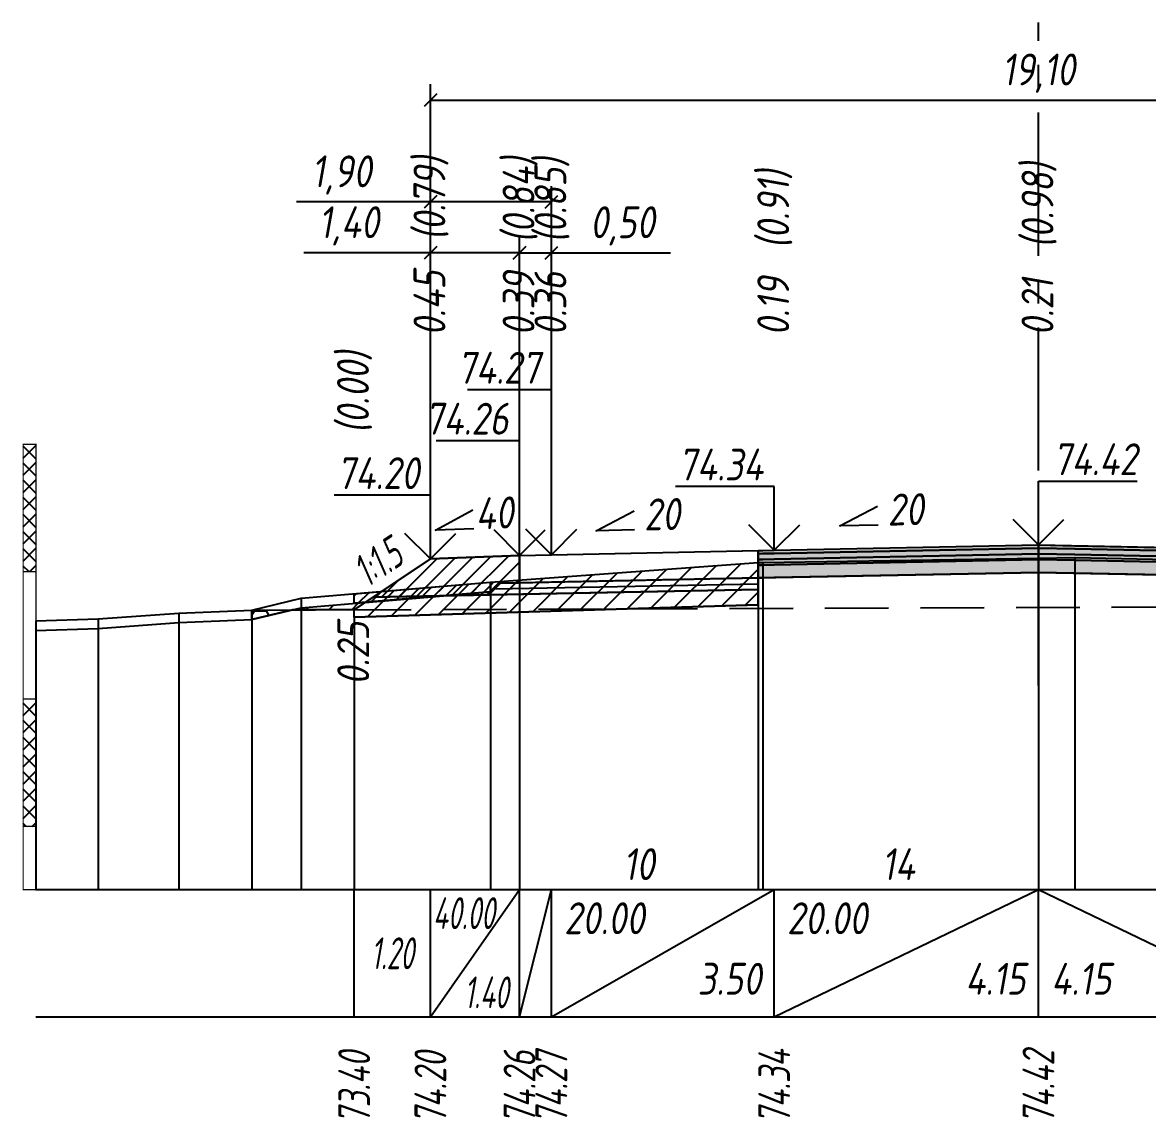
# Model space of a CAD drawing. Extents: x -717 to 1451, y -133302 to 233.
# Drawn here: x 78.9 to 167.3, y -12564.9 to -12478.9 of the extents above; entities that cross this region are included whole.
import ezdxf
from ezdxf.enums import TextEntityAlignment as Align

# ---------------------------------------------------------------- set-up
doc = ezdxf.new("R2010")
doc.units = 0
doc.linetypes.add('осевая2', pattern=[1.125, 0.75, -0.125, 0.125, -0.125])
doc.linetypes.add('штриховая', pattern=[0.75, 0.5, -0.25])
for name, color, linetype in [('Интерполированный поперечник', 2, 'Continuous'), ('Код_514', 1, 'Continuous'), ('Контур_0', 7, 'Continuous'), ('Контур_2521', 7, 'Continuous'), ('Контур_2564', 7, 'Continuous'), ('Контур_2660', 7, 'Continuous'), ('Контур_2665', 7, 'Continuous'), ('Контур_400', 7, 'Continuous'), ('Контур_508', 7, 'Continuous'), ('Контур_512', 7, 'Continuous'), ('Контур_513', 7, 'Continuous'), ('Контур_818', 7, 'Continuous'), ('Красный поперечник', 1, 'Continuous'), ('Линейка абсолютных высот', 7, 'Continuous'), ('Объём_2501', 7, 'Continuous'), ('Объём_2564', 7, 'Continuous'), ('Объём_2650', 7, 'Continuous'), ('Объём_2660', 7, 'Continuous'), ('Объём_2661', 7, 'Continuous'), ('Объём_2665', 7, 'Continuous'), ('Объём_2666', 7, 'Continuous'), ('Объём_2667', 7, 'Continuous'), ('Объём_2668', 7, 'Continuous'), ('Объём_2669', 7, 'Continuous'), ('Объём_2675', 7, 'Continuous'), ('Объём_2753', 7, 'Continuous'), ('Ось', 1, 'осевая2'), ('Откосы', 7, 'Continuous'), ('Отметки покрытия', 7, 'Continuous'), ('Рабочие отметки', 7, 'Continuous'), ('Рабочие отметки доп.', 7, 'Continuous'), ('Слои выравнивания', 7, 'Continuous'), ('Таблица', 7, 'Continuous'), ('Уклоны проезжей части', 7, 'Continuous'), ('Черный поперечник', 3, 'Continuous')]:
    doc.layers.add(name, color=color, linetype=linetype)
for name, color, linetype, true_color in [('Контур_2540', 2, 'Continuous', 0xffff00), ('Контур_2560', 2, 'Continuous', 0xffff00), ('Контур_2561', 7, 'Continuous', 0xff8040), ('Контур_2562', 3, 'Continuous', 0x00ff00), ('Контур_2563', 7, 'Continuous', 0xff8000), ('Контур_2570', 7, 'Continuous', 0x80ff00), ('Контур_2725', 7, 'Continuous', 0x323232), ('Контур_2736', 4, 'Continuous', 0x00ffff), ('Контур_2737', 4, 'Continuous', 0x00ffff), ('Контур_2738', 4, 'Continuous', 0x00ffff), ('Контур_2739', 4, 'Continuous', 0x00ffff), ('Контур_2741', 4, 'Continuous', 0x00ffff), ('Контур_2742', 4, 'Continuous', 0x00ffff), ('Контур_2743', 4, 'Continuous', 0x00ffff), ('Контур_2744', 7, 'Continuous', 0xa4ffff), ('Контур_2745', 7, 'Continuous', 0xa4ffff), ('Контур_2747', 4, 'Continuous', 0x00ffff), ('Контур_2748', 4, 'Continuous', 0x00ffff), ('Контур_2749', 4, 'Continuous', 0x00ffff), ('Контур_2750', 4, 'Continuous', 0x00ffff), ('Контур_2751', 4, 'Continuous', 0x00ffff), ('Контур_2752', 4, 'Continuous', 0x00ffff), ('Контур_2760', 7, 'Continuous', 0x323232), ('Контур_2761', 7, 'Continuous', 0x323232), ('Контур_2762', 7, 'Continuous', 0x323232), ('Контур_2763', 7, 'Continuous', 0x323232), ('Контур_402', 7, 'Continuous', 0xff6464), ('Контур_703', 4, 'Continuous', 0x00ffff), ('Контур_705', 4, 'Continuous', 0x00ffff), ('Контур_707', 4, 'Continuous', 0x00ffff), ('Контур_720', 131, 'Continuous', 0xaaffff), ('Объём_2500', 7, 'Continuous', 0xc0c0c0), ('Объём_2520', 7, 'Continuous', 0x80ffff), ('Объём_2540', 2, 'Continuous', 0xffff00), ('Объём_2560', 2, 'Continuous', 0xffff00), ('Объём_2561', 7, 'Continuous', 0xff8040), ('Объём_2562', 3, 'Continuous', 0x00ff00), ('Объём_2563', 7, 'Continuous', 0xff8000), ('Объём_2570', 7, 'Continuous', 0x80ff00), ('Объём_2600', 7, 'Continuous', 0x808000), ('Объём_2746', 2, 'Continuous', 0xffff00)]:
    doc.layers.add(name, color=color, linetype=linetype, true_color=true_color)
doc.styles.get("Standard").update_dxf_attribs({"font": 'txt', "height": 2.5})
doc.styles.add('М', font='romand.shx', dxfattribs={"width": 0.8, "oblique": 10, "height": 2.5})
doc.dimstyles.new('ISO-25', dxfattribs={"dimtxt": 2.5, "dimasz": 2.5, "dimexe": 1.25, "dimexo": 0.625, "dimtad": 1, "dimtxsty": 'Standard', "dimcen": 2.5, "dimadec": 0, "dimazin": 0, "dimtfac": 1, "dimtmove": 0, "dimatfit": 3, "dimfxl": 1, "dimarcsym": 0})

# ---------------------------------------------------------------- blocks, each defined once
blk = doc.blocks.new('_Oblique')
at = {"color": 0, "linetype": 'ByBlock', "lineweight": -2}
blk.add_line((-0.5, -0.5), (0.5, 0.5), dxfattribs=at)
blk = doc.blocks.new('*D290')
at = {"color": 0, "lineweight": -2, "transparency": 16777216}
for p, q in [((110.982, -12520.467), (110.982, -12495.747)), ((117.982, -12520.187), (117.982, -12495.747)), ((110.982, -12496.997), (101.038, -12496.997)), ((117.982, -12496.997), (110.982, -12496.997))]:
    blk.add_line(p, q, dxfattribs=at)
at = {"layer": 'Defpoints', "color": 0, "transparency": 16777216}
for p in [(117.982, -12496.997), (117.982, -12520.812), (110.982, -12521.092)]:
    blk.add_point(p, dxfattribs=at)
at = {"color": 0, "lineweight": -2, "transparency": 16777216, "rotation": 180}
blk.add_blockref('_Oblique', (110.982, -12496.997), dxfattribs=at)
at = {"color": 0, "lineweight": -2, "transparency": 16777216}
blk.add_blockref('_Oblique', (117.982, -12496.997), dxfattribs=at)
at = {"color": 0, "transparency": 16777216, "insert": (104.579, -12494.884), "char_height": 2.5, "width": 8.75, "attachment_point": 5, "style": 'М'}
blk.add_mtext('1,40', dxfattribs=at)
blk = doc.blocks.new('*D292')
at = {"color": 0, "lineweight": -2, "transparency": 16777216}
for p, q in [((117.982, -12520.187), (117.982, -12495.747)), ((120.482, -12520.137), (120.482, -12495.747)), ((117.982, -12496.997), (120.482, -12496.997)), ((120.482, -12496.997), (129.824, -12496.997))]:
    blk.add_line(p, q, dxfattribs=at)
at = {"layer": 'Defpoints', "color": 0, "transparency": 16777216}
for p in [(120.482, -12496.997), (117.982, -12520.812), (120.482, -12520.762)]:
    blk.add_point(p, dxfattribs=at)
at = {"color": 0, "lineweight": -2, "transparency": 16777216, "rotation": 180}
blk.add_blockref('_Oblique', (117.982, -12496.997), dxfattribs=at)
at = {"color": 0, "lineweight": -2, "transparency": 16777216}
blk.add_blockref('_Oblique', (120.482, -12496.997), dxfattribs=at)
at = {"color": 0, "transparency": 16777216, "insert": (126.063, -12494.884), "char_height": 2.5, "width": 9.16667, "attachment_point": 5, "style": 'М'}
blk.add_mtext('0,50', dxfattribs=at)
blk = doc.blocks.new('*D295')
at = {"color": 0, "lineweight": -2, "transparency": 16777216}
for p, q in [((110.982, -12520.467), (110.982, -12491.747)), ((120.482, -12520.137), (120.482, -12491.747)), ((110.982, -12492.997), (100.464, -12492.997)), ((120.482, -12492.997), (110.982, -12492.997))]:
    blk.add_line(p, q, dxfattribs=at)
at = {"layer": 'Defpoints', "color": 0, "transparency": 16777216}
for p in [(120.482, -12492.997), (120.482, -12520.762), (110.982, -12521.092)]:
    blk.add_point(p, dxfattribs=at)
at = {"color": 0, "lineweight": -2, "transparency": 16777216, "rotation": 180}
blk.add_blockref('_Oblique', (110.982, -12492.997), dxfattribs=at)
at = {"color": 0, "lineweight": -2, "transparency": 16777216}
blk.add_blockref('_Oblique', (120.482, -12492.997), dxfattribs=at)
at = {"color": 0, "transparency": 16777216, "insert": (104.005, -12490.884), "char_height": 2.5, "width": 8.75, "attachment_point": 5, "style": 'М'}
blk.add_mtext('1,90', dxfattribs=at)
blk = doc.blocks.new('*D296')
at = {"color": 0, "lineweight": -2, "transparency": 16777216}
for p, q in [((110.982, -12520.467), (110.982, -12483.747)), ((206.482, -12520.467), (206.482, -12483.747)), ((110.982, -12484.997), (206.482, -12484.997))]:
    blk.add_line(p, q, dxfattribs=at)
at = {"layer": 'Defpoints', "color": 0, "transparency": 16777216}
for p in [(206.482, -12484.997), (110.982, -12521.092), (206.482, -12521.092)]:
    blk.add_point(p, dxfattribs=at)
at = {"color": 0, "lineweight": -2, "transparency": 16777216, "rotation": 180}
blk.add_blockref('_Oblique', (110.982, -12484.997), dxfattribs=at)
at = {"color": 0, "lineweight": -2, "transparency": 16777216}
blk.add_blockref('_Oblique', (206.482, -12484.997), dxfattribs=at)
at = {"color": 0, "transparency": 16777216, "insert": (158.732, -12482.884), "char_height": 2.5, "width": 10.41667, "attachment_point": 5, "style": 'М'}
blk.add_mtext('19,10', dxfattribs=at)

msp = doc.modelspace()

# ---------------------------------------------------------------- hatches: boundary and pattern name
at = {"layer": 'Линейка абсолютных высот'}
h = msp.add_hatch(dxfattribs=at)
h.set_pattern_fill('ANSI37', scale=0.3, style=0)
h.paths.add_polyline_path([(80, -12522.031), (80, -12512.031), (79, -12512.031), (79, -12522.031)])
h = msp.add_hatch(dxfattribs=at)
h.set_pattern_fill('ANSI37', scale=0.3, style=0)
h.paths.add_polyline_path([(80, -12542.031), (80, -12532.031), (79, -12532.031), (79, -12542.031)])
at = {"layer": 'Объём_2563'}
h = msp.add_hatch(dxfattribs=at)
h.set_pattern_fill('ANSI31', color=256, scale=0.3)
h.paths.add_polyline_path([(110.982, -12521.029), (117.982, -12520.749), (117.982, -12522.899), (116.482, -12522.929), (115.564, -12523.848), (106.482, -12524.029)])
at = {"layer": 'Объём_2570'}
h = msp.add_hatch(dxfattribs=at)
h.set_pattern_fill('ANSI31', color=256, scale=0.2)
h.paths.add_polyline_path([(115.691, -12523.612), (105, -12524.517), (105, -12523.767), (115.691, -12522.862)])
at = {"layer": 'Объём_2600'}
h = msp.add_hatch(dxfattribs=at)
h.set_pattern_fill('ANSI31', color=6, scale=0.4)
h.paths.add_polyline_path([(136.73, -12524.644), (105, -12525.596), (105, -12525.017), (100.149, -12525.034), (100.833, -12524.87), (115.691, -12523.612), (115.691, -12522.862), (136.73, -12521.321)])
h = msp.add_hatch(dxfattribs=at)
h.set_pattern_fill('HONEY', color=5, scale=0.3)
h.paths.add_polyline_path([(96.968, -12525.794), (96.968, -12525.044), (100.149, -12525.034)])
at = {"layer": 'Слои выравнивания'}
for color, points in [(2, [(136.73, -12520.374), (137.084, -12520.367), (137.982, -12520.349), (158.732, -12519.934), (158.732, -12520.184), (137.982, -12520.599), (137.084, -12520.617), (136.73, -12520.624)]), (2, [(158.732, -12519.934), (161.586, -12519.991), (179.482, -12520.349), (185.981, -12520.479), (185.981, -12520.729), (179.482, -12520.599), (161.586, -12520.241), (158.732, -12520.184)]), (3, [(136.73, -12520.624), (137.084, -12520.617), (137.982, -12520.599), (158.732, -12520.184), (158.732, -12520.634), (137.982, -12521.049), (137.084, -12521.067), (136.73, -12521.074)]), (4, [(136.73, -12521.074), (137.084, -12521.067), (137.982, -12521.049), (158.732, -12520.634), (158.732, -12521.084), (137.982, -12521.499), (137.084, -12521.517), (136.73, -12521.524)]), (3, [(158.732, -12520.184), (161.586, -12520.241), (179.482, -12520.599), (185.981, -12520.729), (185.981, -12521.179), (179.482, -12521.049), (161.586, -12520.691), (158.732, -12520.634)]), (4, [(158.732, -12520.634), (161.586, -12520.691), (179.482, -12521.049), (185.981, -12521.179), (185.981, -12521.629), (179.482, -12521.499), (161.586, -12521.141), (158.732, -12521.084)]), (5, [(136.73, -12521.524), (137.084, -12521.517), (137.982, -12521.499), (158.732, -12521.084), (158.732, -12522.084), (137.982, -12522.499), (137.084, -12522.517), (136.73, -12522.524)]), (5, [(158.732, -12521.084), (161.586, -12521.141), (179.482, -12521.499), (185.981, -12521.629), (185.981, -12522.629), (179.482, -12522.499), (161.586, -12522.141), (158.732, -12522.084)])]:
    msp.add_hatch(color=color, dxfattribs=at).paths.add_polyline_path(points)

# ---------------------------------------------------------------- linework, layer by layer
at = {"layer": 'Интерполированный поперечник', "linetype": 'штриховая', "ltscale": 10, "flags": 128}
msp.add_lwpolyline([(96.968, -12525.044), (218.198, -12524.636)], dxfattribs=at)
at = {"layer": 'Код_514'}
for p, q in [((105, -12557), (105, -12547)), ((110.982, -12557), (110.982, -12547)), ((110.982, -12557), (117.982, -12547)), ((117.982, -12557), (117.982, -12547)), ((117.982, -12557), (120.482, -12547)), ((120.482, -12557), (120.482, -12547)), ((120.482, -12557), (137.982, -12547)), ((137.982, -12557), (137.982, -12547)), ((137.982, -12557), (158.732, -12547)), ((158.732, -12557), (158.732, -12547)), ((158.732, -12547), (179.482, -12557))]:
    msp.add_line(p, q, dxfattribs=at)
at = {"layer": 'Контур_0', "flags": 128}
for points in [[(120.482, -12522.849), (117.982, -12522.899), (117.982, -12520.749), (136.73, -12520.374), (136.73, -12522.524), (120.482, -12522.849), (120.482, -12522.849)], [(110.982, -12521.029), (105, -12525.017), (105, -12525.017), (105, -12525.017), (105, -12525.017), (105, -12525.017), (105, -12525.017), (105, -12525.017), (105, -12525.017), (105, -12525.017), (105, -12525.017), (105, -12525.017), (105, -12525.017), (105, -12525.017), (105, -12525.017), (105, -12525.017)], [(110.982, -12521.029), (105, -12525.017), (105, -12525.017), (105, -12525.017), (105, -12525.017), (105, -12525.017), (105, -12525.017), (105, -12525.017), (105, -12525.017), (105, -12525.017), (105, -12525.017), (105, -12525.017), (105, -12525.017), (105, -12525.017), (105, -12525.017), (105, -12525.017), (105, -12525.017), (105, -12525.017), (105, -12525.017), (105, -12525.017), (105, -12525.017), (105, -12525.017), (105, -12525.017), (105, -12525.017), (105, -12525.017), (105, -12525.017), (105, -12525.017), (105, -12525.017), (105, -12525.017), (105, -12525.017)], [(116.482, -12522.929), (136.73, -12522.524), (136.73, -12523.424), (115.564, -12523.848), (116.482, -12522.929), (116.482, -12522.929)], [(106.482, -12524.029), (115.564, -12523.848), (116.482, -12522.929), (117.982, -12522.899)]]:
    msp.add_lwpolyline(points, dxfattribs=at)
at = {"layer": 'Контур_2521', "color": 250, "flags": 128}
msp.add_lwpolyline([(116.023, -12523.388), (136.73, -12522.974)], dxfattribs=at)
at = {"layer": 'Контур_2540', "flags": 128}
msp.add_lwpolyline([(106.482, -12524.029), (136.73, -12523.424), (136.73, -12524.644), (105, -12525.596), (105, -12525.017), (106.482, -12524.029), (106.482, -12524.029)], dxfattribs=at)
at = {"layer": 'Контур_2560', "flags": 128}
msp.add_lwpolyline([(110.982, -12521.029), (110.982, -12521.029), (110.982, -12521.029), (117.982, -12520.749)], dxfattribs=at)
at = {"layer": 'Контур_2561', "flags": 128}
msp.add_lwpolyline([(117.982, -12520.749), (117.982, -12520.749), (110.982, -12521.029), (110.982, -12521.029), (117.982, -12520.749)], dxfattribs=at)
at = {"layer": 'Контур_2562', "flags": 128}
msp.add_lwpolyline([(110.982, -12521.029), (110.982, -12521.029), (110.982, -12521.029), (110.982, -12521.029), (110.982, -12521.029)], dxfattribs=at)
at = {"layer": 'Контур_2563', "flags": 128}
msp.add_lwpolyline([(110.982, -12521.029), (117.982, -12520.749), (117.982, -12522.899), (116.482, -12522.929), (115.564, -12523.848), (106.482, -12524.029), (110.982, -12521.029), (110.982, -12521.029)], dxfattribs=at)
at = {"layer": 'Контур_2564', "flags": 128}
msp.add_lwpolyline([(110.982, -12521.029), (117.982, -12520.749)], dxfattribs=at)
at = {"layer": 'Контур_2570', "flags": 128}
msp.add_lwpolyline([(80, -12526.641), (84.879, -12526.496), (91.228, -12526.034), (96.968, -12525.794), (96.968, -12525.794), (100.833, -12524.87), (115.691, -12523.612), (115.691, -12522.862), (136.73, -12521.321), (137.084, -12521.316), (158.732, -12520.972), (161.586, -12520.927), (185.981, -12521.451), (186.096, -12521.461), (210.653, -12523.518), (210.653, -12524.268), (210.856, -12524.291), (218.198, -12525.386), (218.198, -12525.386), (223.211, -12524.899), (230.043, -12523.92), (233.548, -12524.22), (237.42, -12523.949), (246.46, -12524.157)], dxfattribs=at)
at = {"layer": 'Контур_2660', "flags": 128}
msp.add_lwpolyline([(105, -12525.596), (136.73, -12524.644)], dxfattribs=at)
at = {"layer": 'Контур_2665', "flags": 128}
msp.add_lwpolyline([(110.982, -12521.029), (110.982, -12521.029)], dxfattribs=at)
at = {"layer": 'Контур_2725', "flags": 128}
msp.add_lwpolyline([(136.73, -12522.524), (137.084, -12522.517), (137.982, -12522.499), (158.732, -12522.084), (161.586, -12522.141), (179.482, -12522.499), (185.981, -12522.629)], dxfattribs=at)
at = {"layer": 'Контур_2736', "flags": 128}
msp.add_lwpolyline([(110.982, -12521.029), (105, -12525.017)], dxfattribs=at)
at = {"layer": 'Контур_2737', "flags": 128}
msp.add_lwpolyline([(105, -12525.017), (105, -12525.017)], dxfattribs=at)
at = {"layer": 'Контур_2738', "flags": 128}
msp.add_lwpolyline([(105, -12525.017), (105, -12525.017)], dxfattribs=at)
at = {"layer": 'Контур_2739', "flags": 128}
msp.add_lwpolyline([(105, -12525.017), (105, -12525.017)], dxfattribs=at)
at = {"layer": 'Контур_2741', "flags": 128}
msp.add_lwpolyline([(105, -12525.017), (105, -12525.017)], dxfattribs=at)
at = {"layer": 'Контур_2742', "flags": 128}
msp.add_lwpolyline([(105, -12525.017), (105, -12525.017)], dxfattribs=at)
at = {"layer": 'Контур_2743', "flags": 128}
msp.add_lwpolyline([(105, -12525.017), (105, -12525.017)], dxfattribs=at)
at = {"layer": 'Контур_2744', "flags": 128}
msp.add_lwpolyline([(105, -12525.017), (105, -12525.017)], dxfattribs=at)
msp.add_lwpolyline([(105, -12525.017), (105, -12525.017)], dxfattribs=at)
msp.add_lwpolyline([(105, -12525.017), (105, -12525.017)], dxfattribs=at)
msp.add_lwpolyline([(105, -12525.017), (105, -12525.017)], dxfattribs=at)
msp.add_lwpolyline([(105, -12525.017), (105, -12525.017)], dxfattribs=at)
msp.add_lwpolyline([(105, -12525.017), (105, -12525.017)], dxfattribs=at)
at = {"layer": 'Контур_2745', "flags": 128}
msp.add_lwpolyline([(105, -12525.017), (105, -12525.017)], dxfattribs=at)
msp.add_lwpolyline([(105, -12525.017), (105, -12525.017)], dxfattribs=at)
msp.add_lwpolyline([(105, -12525.017), (105, -12525.017)], dxfattribs=at)
msp.add_lwpolyline([(105, -12525.017), (105, -12525.017)], dxfattribs=at)
msp.add_lwpolyline([(105, -12525.017), (105, -12525.017)], dxfattribs=at)
msp.add_lwpolyline([(105, -12525.017), (105, -12525.017)], dxfattribs=at)
at = {"layer": 'Контур_2747', "flags": 128}
msp.add_lwpolyline([(105, -12525.017), (105, -12525.017)], dxfattribs=at)
at = {"layer": 'Контур_2748', "flags": 128}
msp.add_lwpolyline([(105, -12525.017), (105, -12525.017)], dxfattribs=at)
at = {"layer": 'Контур_2749', "flags": 128}
msp.add_lwpolyline([(105, -12525.017), (105, -12525.017)], dxfattribs=at)
at = {"layer": 'Контур_2750', "flags": 128}
msp.add_lwpolyline([(105, -12525.017), (105, -12525.017)], dxfattribs=at)
at = {"layer": 'Контур_2751', "flags": 128}
msp.add_lwpolyline([(105, -12525.017), (105, -12525.017)], dxfattribs=at)
at = {"layer": 'Контур_2752', "flags": 128}
msp.add_lwpolyline([(105, -12525.017), (105, -12525.017)], dxfattribs=at)
at = {"layer": 'Контур_2760', "flags": 128}
msp.add_lwpolyline([(136.73, -12520.374), (137.084, -12520.367), (137.982, -12520.349), (158.732, -12519.934), (161.586, -12519.991), (179.482, -12520.349), (185.981, -12520.479)], dxfattribs=at)
at = {"layer": 'Контур_2761', "flags": 128}
msp.add_lwpolyline([(136.73, -12520.624), (137.084, -12520.617), (137.982, -12520.599), (158.732, -12520.184), (161.586, -12520.241), (179.482, -12520.599), (185.981, -12520.729)], dxfattribs=at)
at = {"layer": 'Контур_2762', "flags": 128}
msp.add_lwpolyline([(136.73, -12521.074), (137.084, -12521.067), (137.982, -12521.049), (158.732, -12520.634), (161.586, -12520.691), (179.482, -12521.049), (185.981, -12521.179)], dxfattribs=at)
at = {"layer": 'Контур_2763', "flags": 128}
msp.add_lwpolyline([(136.73, -12521.524), (137.084, -12521.517), (137.982, -12521.499), (158.732, -12521.084), (161.586, -12521.141), (179.482, -12521.499), (185.981, -12521.629)], dxfattribs=at)
at = {"layer": 'Контур_400', "flags": 128}
for points in [[(117.982, -12520.749), (120.482, -12520.699), (120.482, -12520.699), (120.482, -12520.699), (120.482, -12520.699), (120.482, -12520.699), (120.482, -12520.699), (137.982, -12520.349), (158.732, -12519.934)], [(158.732, -12519.934), (179.482, -12520.349), (196.982, -12520.699), (196.982, -12520.699), (196.982, -12520.699), (196.982, -12520.699), (196.982, -12520.699), (196.982, -12520.699), (199.482, -12520.749)]]:
    msp.add_lwpolyline(points, dxfattribs=at)
at = {"layer": 'Контур_402', "flags": 128}
msp.add_lwpolyline([(105, -12525.596), (136.73, -12524.644), (136.73, -12522.524), (158.732, -12522.084), (185.981, -12522.629), (185.981, -12524.802), (213.374, -12525.623)], dxfattribs=at)
at = {"layer": 'Контур_508', "flags": 128}
msp.add_lwpolyline([(105, -12525.596), (136.73, -12524.644), (136.73, -12522.524), (158.732, -12522.084), (185.981, -12522.629), (185.981, -12524.802), (213.374, -12525.623), (215.438, -12527), (217.438, -12527), (221.46, -12524.319)], dxfattribs=at)
at = {"layer": 'Контур_512', "flags": 128}
msp.add_lwpolyline([(105, -12525.596), (136.73, -12524.644)], dxfattribs=at)
at = {"layer": 'Контур_513', "flags": 128}
msp.add_lwpolyline([(105, -12525.596), (136.73, -12524.644), (136.73, -12522.524), (158.732, -12522.084), (185.981, -12522.629), (185.981, -12524.802), (213.374, -12525.623), (215.438, -12527), (217.438, -12527), (221.46, -12524.319)], dxfattribs=at)
at = {"layer": 'Контур_703', "flags": 128}
for points in [[(110.982, -12521.029), (105, -12525.017)], [(105, -12525.017), (105, -12525.017)]]:
    msp.add_lwpolyline(points, dxfattribs=at)
at = {"layer": 'Контур_705', "flags": 128}
msp.add_lwpolyline([(105, -12525.017), (105, -12525.017)], dxfattribs=at)
at = {"layer": 'Контур_707', "flags": 128}
msp.add_lwpolyline([(105, -12525.017), (105, -12525.017)], dxfattribs=at)
at = {"layer": 'Контур_720', "flags": 128}
msp.add_lwpolyline([(105, -12525.017), (105, -12525.017)], dxfattribs=at)
at = {"layer": 'Контур_818', "flags": 128}
msp.add_lwpolyline([(105, -12524.517), (115.691, -12523.612), (115.691, -12522.862), (136.73, -12521.321), (137.084, -12521.316), (158.732, -12520.972), (161.586, -12520.927), (185.981, -12521.451), (186.096, -12521.461), (210.653, -12523.518), (210.653, -12524.268), (210.856, -12524.291), (218.198, -12525.386), (218.198, -12525.386), (221.46, -12525.069)], dxfattribs=at)
at = {"layer": 'Красный поперечник'}
for p, q in [((137.982, -12520.349), (158.732, -12519.934)), ((158.732, -12519.934), (179.482, -12520.349)), ((110.982, -12521.029), (117.982, -12520.749)), ((117.982, -12520.749), (120.482, -12520.699)), ((120.482, -12520.699), (137.982, -12520.349)), ((105, -12525.017), (110.982, -12521.029)), ((136.73, -12524.644), (136.73, -12547)), ((105, -12525.596), (105, -12547))]:
    msp.add_line(p, q, dxfattribs=at)
at = {"layer": 'Линейка абсолютных высот', "color": 7, "const_width": 0.1, "flags": 128}
for points in [[(80, -12522.031), (80, -12512.031), (79, -12512.031), (79, -12522.031), (80, -12522.031)], [(80, -12532.031), (80, -12522.031), (79, -12522.031), (79, -12532.031), (80, -12532.031)], [(80, -12542.031), (80, -12532.031), (79, -12532.031), (79, -12542.031), (80, -12542.031)], [(80, -12547), (80, -12542.031), (79, -12542.031), (79, -12547), (80, -12547)]]:
    msp.add_lwpolyline(points, dxfattribs=at)
at = {"layer": 'Объём_2500', "flags": 128}
msp.add_lwpolyline([(120.482, -12522.849), (117.982, -12522.899), (117.982, -12520.749), (136.73, -12520.374), (136.73, -12522.524), (120.482, -12522.849), (120.482, -12522.849)], dxfattribs=at)
at = {"layer": 'Объём_2501', "flags": 128}
for points in [[(117.982, -12520.749), (120.482, -12520.699), (120.482, -12520.699), (120.482, -12520.699), (120.482, -12520.699), (120.482, -12520.699), (120.482, -12520.699), (137.982, -12520.349), (158.732, -12519.934)], [(158.732, -12519.934), (179.482, -12520.349), (196.982, -12520.699), (196.982, -12520.699), (196.982, -12520.699), (196.982, -12520.699), (196.982, -12520.699), (196.982, -12520.699), (199.482, -12520.749)]]:
    msp.add_lwpolyline(points, dxfattribs=at)
at = {"layer": 'Объём_2520', "color": 250, "flags": 128}
msp.add_lwpolyline([(116.482, -12522.929), (136.73, -12522.524), (136.73, -12523.424), (115.564, -12523.848), (116.482, -12522.929), (116.482, -12522.929)], dxfattribs=at)
at = {"layer": 'Объём_2540', "flags": 128}
msp.add_lwpolyline([(106.482, -12524.029), (136.73, -12523.424), (136.73, -12524.644), (105, -12525.596), (105, -12525.017), (106.482, -12524.029), (106.482, -12524.029)], dxfattribs=at)
at = {"layer": 'Объём_2560', "flags": 128}
msp.add_lwpolyline([(110.982, -12521.029), (110.982, -12521.029), (110.982, -12521.029), (117.982, -12520.749)], dxfattribs=at)
at = {"layer": 'Объём_2561', "flags": 128}
msp.add_lwpolyline([(117.982, -12520.749), (117.982, -12520.749), (110.982, -12521.029), (110.982, -12521.029), (117.982, -12520.749)], dxfattribs=at)
at = {"layer": 'Объём_2562', "flags": 128}
msp.add_lwpolyline([(110.982, -12521.029), (110.982, -12521.029), (110.982, -12521.029), (110.982, -12521.029), (110.982, -12521.029)], dxfattribs=at)
at = {"layer": 'Объём_2563', "color": 250, "flags": 128}
msp.add_lwpolyline([(110.982, -12521.029), (117.982, -12520.749), (117.982, -12522.899), (116.482, -12522.929), (115.564, -12523.848), (106.482, -12524.029), (110.982, -12521.029), (110.982, -12521.029)], dxfattribs=at)
at = {"layer": 'Объём_2564', "flags": 128}
msp.add_lwpolyline([(110.982, -12521.029), (117.982, -12520.749)], dxfattribs=at)
at = {"layer": 'Объём_2570', "flags": 128}
msp.add_lwpolyline([(115.691, -12523.612), (105, -12524.517), (105, -12523.767), (115.691, -12522.862), (115.691, -12523.612), (115.691, -12523.612)], dxfattribs=at)
at = {"layer": 'Объём_2600', "color": 5, "flags": 128}
msp.add_lwpolyline([(96.968, -12525.794), (96.968, -12525.044), (100.149, -12525.034), (96.968, -12525.794), (96.968, -12525.794)], dxfattribs=at)
at = {"layer": 'Объём_2650', "color": 6, "flags": 128}
msp.add_lwpolyline([(136.73, -12524.644), (105, -12525.596), (105, -12525.017), (100.149, -12525.034), (100.833, -12524.87), (115.691, -12523.612), (115.691, -12522.862), (136.73, -12521.321), (136.73, -12524.644), (136.73, -12524.644)], dxfattribs=at)
at = {"layer": 'Объём_2660', "flags": 128}
msp.add_lwpolyline([(105, -12525.596), (136.73, -12524.644)], dxfattribs=at)
at = {"layer": 'Объём_2661', "flags": 128}
msp.add_lwpolyline([(110.982, -12521.029), (105, -12525.017)], dxfattribs=at)
at = {"layer": 'Объём_2665', "flags": 128}
msp.add_lwpolyline([(110.982, -12521.029), (110.982, -12521.029)], dxfattribs=at)
at = {"layer": 'Объём_2666', "flags": 128}
msp.add_lwpolyline([(110.982, -12521.029), (105, -12525.017)], dxfattribs=at)
at = {"layer": 'Объём_2667', "flags": 128}
msp.add_lwpolyline([(105, -12525.017), (105, -12525.017)], dxfattribs=at)
msp.add_lwpolyline([(105, -12525.017), (105, -12525.017)], dxfattribs=at)
at = {"layer": 'Объём_2668', "flags": 128}
msp.add_lwpolyline([(105, -12525.017), (105, -12525.017)], dxfattribs=at)
msp.add_lwpolyline([(105, -12525.017), (105, -12525.017)], dxfattribs=at)
at = {"layer": 'Объём_2669', "flags": 128}
msp.add_lwpolyline([(105, -12525.017), (105, -12525.017)], dxfattribs=at)
msp.add_lwpolyline([(105, -12525.017), (105, -12525.017)], dxfattribs=at)
at = {"layer": 'Объём_2675', "flags": 128}
msp.add_lwpolyline([(105, -12525.017), (105, -12525.017)], dxfattribs=at)
msp.add_lwpolyline([(105, -12525.017), (105, -12525.017)], dxfattribs=at)
msp.add_lwpolyline([(105, -12525.017), (105, -12525.017)], dxfattribs=at)
msp.add_lwpolyline([(105, -12525.017), (105, -12525.017)], dxfattribs=at)
msp.add_lwpolyline([(105, -12525.017), (105, -12525.017)], dxfattribs=at)
msp.add_lwpolyline([(105, -12525.017), (105, -12525.017)], dxfattribs=at)
msp.add_lwpolyline([(105, -12525.017), (105, -12525.017)], dxfattribs=at)
msp.add_lwpolyline([(105, -12525.017), (105, -12525.017)], dxfattribs=at)
msp.add_lwpolyline([(105, -12525.017), (105, -12525.017)], dxfattribs=at)
msp.add_lwpolyline([(105, -12525.017), (105, -12525.017)], dxfattribs=at)
msp.add_lwpolyline([(105, -12525.017), (105, -12525.017)], dxfattribs=at)
msp.add_lwpolyline([(105, -12525.017), (105, -12525.017)], dxfattribs=at)
at = {"layer": 'Объём_2746', "flags": 128}
msp.add_lwpolyline([(136.73, -12524.644), (105, -12525.596), (105, -12525.017), (105.859, -12524.445), (115.691, -12523.612), (115.691, -12522.862), (136.73, -12521.321), (136.73, -12524.644), (136.73, -12524.644)], dxfattribs=at)
at = {"layer": 'Объём_2753', "flags": 128}
msp.add_lwpolyline([(136.73, -12520.374), (136.73, -12520.374)], dxfattribs=at)
at = {"layer": 'Ось', "ltscale": 15}
msp.add_line((158.732, -12530.971), (158.732, -12478.905), dxfattribs=at)
at = {"layer": 'Откосы', "color": 1, "flags": 128}
for points in [[(114.384, -12518.664), (111.386, -12518.784), (114.324, -12517.165)], [(127.006, -12518.757), (124.007, -12518.817), (126.976, -12517.258)], [(146.131, -12518.375), (143.132, -12518.435), (146.101, -12516.875)]]:
    msp.add_lwpolyline(points, dxfattribs=at)
at = {"layer": 'Отметки покрытия', "color": 1}
for p, q in [((120.482, -12507.749), (113.882, -12507.749)), ((120.482, -12520.699), (120.482, -12507.749)), ((117.982, -12511.749), (111.432, -12511.749)), ((117.982, -12520.749), (117.982, -12511.749)), ((137.982, -12515.349), (130.232, -12515.349)), ((137.982, -12520.349), (137.982, -12515.349)), ((158.732, -12519.934), (158.732, -12514.934)), ((158.732, -12514.934), (166.482, -12514.934)), ((110.982, -12516.029), (103.432, -12516.029)), ((110.982, -12521.029), (110.982, -12516.029)), ((158.732, -12519.934), (156.732, -12517.934)), ((158.732, -12519.934), (160.732, -12517.934)), ((110.982, -12521.029), (108.982, -12519.029)), ((110.982, -12521.029), (112.982, -12519.029)), ((117.982, -12520.749), (115.982, -12518.749)), ((117.982, -12520.749), (119.982, -12518.749)), ((120.482, -12520.699), (118.482, -12518.699)), ((120.482, -12520.699), (122.482, -12518.699)), ((137.982, -12520.349), (135.982, -12518.349)), ((137.982, -12520.349), (139.982, -12518.349))]:
    msp.add_line(p, q, dxfattribs=at)
at = {"layer": 'Слои выравнивания'}
for p, q in [((158.732, -12519.934), (158.732, -12547)), ((117.982, -12520.749), (117.982, -12547)), ((136.73, -12520.374), (136.73, -12547))]:
    msp.add_line(p, q, dxfattribs=at)
at = {"layer": 'Слои выравнивания', "color": 2, "flags": 128}
for points in [[(136.73, -12520.374), (137.084, -12520.367), (137.982, -12520.349), (158.732, -12519.934), (158.732, -12520.184), (137.982, -12520.599), (137.084, -12520.617), (136.73, -12520.624)], [(158.732, -12519.934), (161.586, -12519.991), (179.482, -12520.349), (185.981, -12520.479), (185.981, -12520.729), (179.482, -12520.599), (161.586, -12520.241), (158.732, -12520.184)]]:
    msp.add_lwpolyline(points, close=True, dxfattribs=at)
at = {"layer": 'Слои выравнивания', "color": 3, "flags": 128}
for points in [[(136.73, -12520.624), (137.084, -12520.617), (137.982, -12520.599), (158.732, -12520.184), (158.732, -12520.634), (137.982, -12521.049), (137.084, -12521.067), (136.73, -12521.074)], [(158.732, -12520.184), (161.586, -12520.241), (179.482, -12520.599), (185.981, -12520.729), (185.981, -12521.179), (179.482, -12521.049), (161.586, -12520.691), (158.732, -12520.634)]]:
    msp.add_lwpolyline(points, close=True, dxfattribs=at)
at = {"layer": 'Слои выравнивания', "color": 4, "flags": 128}
for points in [[(136.73, -12521.074), (137.084, -12521.067), (137.982, -12521.049), (158.732, -12520.634), (158.732, -12521.084), (137.982, -12521.499), (137.084, -12521.517), (136.73, -12521.524)], [(158.732, -12520.634), (161.586, -12520.691), (179.482, -12521.049), (185.981, -12521.179), (185.981, -12521.629), (179.482, -12521.499), (161.586, -12521.141), (158.732, -12521.084)]]:
    msp.add_lwpolyline(points, close=True, dxfattribs=at)
at = {"layer": 'Слои выравнивания', "color": 5, "flags": 128}
for points in [[(136.73, -12521.524), (137.084, -12521.517), (137.982, -12521.499), (158.732, -12521.084), (158.732, -12522.084), (137.982, -12522.499), (137.084, -12522.517), (136.73, -12522.524)], [(158.732, -12521.084), (161.586, -12521.141), (179.482, -12521.499), (185.981, -12521.629), (185.981, -12522.629), (179.482, -12522.499), (161.586, -12522.141), (158.732, -12522.084)]]:
    msp.add_lwpolyline(points, close=True, dxfattribs=at)
at = {"layer": 'Таблица'}
for p, q in [((80, -12547), (246.46, -12547)), ((80, -12557), (246.46, -12557))]:
    msp.add_line(p, q, dxfattribs=at)
at = {"layer": 'Черный поперечник', "color": 7}
for p, q in [((161.586, -12520.927), (161.586, -12547)), ((136.73, -12521.321), (136.73, -12547)), ((137.084, -12521.316), (137.084, -12547)), ((158.732, -12520.972), (158.732, -12547)), ((115.691, -12522.862), (115.691, -12547)), ((100.833, -12524.12), (100.833, -12547)), ((91.228, -12525.284), (91.228, -12547)), ((96.968, -12525.044), (96.968, -12547)), ((80, -12525.891), (80, -12547)), ((84.879, -12525.746), (84.879, -12547))]:
    msp.add_line(p, q, dxfattribs=at)
at = {"layer": 'Черный поперечник', "flags": 128}
msp.add_lwpolyline([(80, -12525.891), (84.879, -12525.746), (91.228, -12525.284), (96.968, -12525.044), (100.833, -12524.12), (115.691, -12522.862), (136.73, -12521.321), (137.084, -12521.316), (158.732, -12520.972), (161.586, -12520.927), (185.981, -12521.451), (186.096, -12521.461), (210.653, -12523.518), (210.856, -12523.541), (218.198, -12524.636), (223.211, -12524.149), (230.043, -12523.17), (233.548, -12523.47), (237.42, -12523.199), (246.46, -12523.407)], dxfattribs=at)

# ---------------------------------------------------------------- texts
at = {"layer": 'Код_514', "style": 'М', "oblique": 10}
for s, width, p in [('40.00', 0.6, (111.181, -12547.599)), ('20.00', 0.8, (121.482, -12548)), ('20.00', 0.8, (138.982, -12548))]:
    msp.add_text(s, height=2.5, dxfattribs=dict(at, width=width)).set_placement(p, align=Align.TOP_LEFT)
at = {"layer": 'Код_514', "style": 'М', "oblique": 10, "width": 0.6}
msp.add_text('1.20', height=2.5, dxfattribs=at).set_placement((107.991, -12552), align=Align.MIDDLE_CENTER)
at = {"layer": 'Код_514', "style": 'М', "oblique": 10}
for s, width, p in [('3.50', 0.8, (136.982, -12556)), ('4.15', 0.8, (157.732, -12556)), ('1.40', 0.6, (117.116, -12557.068))]:
    msp.add_text(s, height=2.5, dxfattribs=dict(at, width=width)).set_placement(p, align=Align.BOTTOM_RIGHT)
at = {"layer": 'Код_514', "style": 'М', "oblique": 10, "width": 0.8}
msp.add_text('4.15', height=2.5, dxfattribs=at).set_placement((159.732, -12556), align=Align.BOTTOM_LEFT)
at = {"layer": 'Код_514', "style": 'М', "oblique": 10, "width": 0.7}
for s, p in [('73.40', (105, -12565.382)), ('74.20', (110.982, -12565.382)), ('74.26', (117.982, -12565.382)), ('74.27', (120.482, -12565.382)), ('74.34', (137.982, -12565.382)), ('74.42', (158.732, -12565.382))]:
    msp.add_text(s, height=2.5, rotation=90, dxfattribs=at).set_placement(p, align=Align.MIDDLE_LEFT)
at = {"layer": 'Отметки покрытия', "color": 1, "style": 'М', "oblique": 10, "width": 0.8}
for s, p in [('74.27', (119.623, -12508.018)), ('74.26', (117.123, -12512.018)), ('74.34', (137.123, -12515.618)), ('74.20', (110.123, -12516.298))]:
    msp.add_text(s, height=2.5, dxfattribs=at).set_placement(p, align=Align.BOTTOM_RIGHT)
msp.add_text('74.42', height=2.5, dxfattribs=at).set_placement((159.873, -12515.203), align=Align.BOTTOM_LEFT)
at = {"layer": 'Рабочие отметки', "color": 1, "style": 'М', "oblique": 10, "width": 0.8}
for s, p in [('0.45', (110.904, -12503.499)), ('0.39', (117.904, -12503.499)), ('0.36', (120.404, -12503.499)), ('0.19', (137.904, -12503.499)), ('0.21', (158.654, -12503.499))]:
    msp.add_text(s, height=2.5, rotation=90, dxfattribs=at).set_placement(p, align=Align.MIDDLE_LEFT)
msp.add_text('0.25', height=2.5, rotation=90, dxfattribs=at).set_placement((104.922, -12525.948), align=Align.MIDDLE_RIGHT)
at = {"layer": 'Рабочие отметки доп.', "color": 1, "style": 'М', "oblique": 10, "width": 0.8}
for s, p in [('(0.79)', (110.904, -12495.999)), ('(0.84)', (117.904, -12496.199)), ('(0.85)', (120.404, -12496.199)), ('(0.98)', (158.654, -12496.599)), ('(0.91)', (137.904, -12496.649)), ('(0.00)', (104.901, -12511.163))]:
    msp.add_text(s, height=2.5, rotation=90, dxfattribs=at).set_placement(p, align=Align.MIDDLE_LEFT)
at = {"layer": 'Слои выравнивания', "style": 'М', "oblique": 10, "width": 0.8}
for s, p in [('10', (127.356, -12547)), ('14', (147.731, -12547))]:
    msp.add_text(s, height=2.5, dxfattribs=at).set_placement(p, align=Align.BOTTOM_CENTER)
at = {"layer": 'Уклоны проезжей части', "color": 1, "style": 'М', "oblique": 10}
for s, rotation, width, p in [('40', 2.29061, 0.8, (116.096, -12519.421)), ('20', 1.14576, 0.8, (129.212, -12519.524)), ('20', 1.14576, 0.8, (148.337, -12519.142)), ('1:1.5', 33.69007, 0.6, (107.967, -12522.926))]:
    msp.add_text(s, height=2.5, rotation=rotation, dxfattribs=dict(at, width=width)).set_placement(p, align=Align.BOTTOM_CENTER)

# ---------------------------------------------------------------- dimensions: what is measured, and where the dimension line sits
at = {"color": 5}
dim = msp.add_linear_dim(base=(206.482, -12484.997), p1=(110.982, -12521.092), p2=(206.482, -12521.092), angle=180, dimstyle='ISO-25', override={"dimasz": 1, "dimlfac": 0.2, "dimzin": 0, "dimtxsty": 'М', "dimblk1": 'Oblique', "dimblk2": 'Oblique', "dimsah": 1}, dxfattribs=at)
dim.commit()
dim.dimension.update_dxf_attribs({"geometry": '*D296', "text_midpoint": (158.732, -12482.884)})
for base, p1, p2, picture, middle in [((120.482, -12492.997), (110.982, -12521.092), (120.482, -12520.762), '*D295', (104.005, -12492.997)), ((117.982, -12496.997), (110.982, -12521.092), (117.982, -12520.812), '*D290', (104.579, -12496.997)), ((120.482, -12496.997), (117.982, -12520.812), (120.482, -12520.762), '*D292', (126.063, -12496.997))]:
    dim = msp.add_linear_dim(base=base, p1=p1, p2=p2, angle=180, dimstyle='ISO-25', override={"dimasz": 1, "dimlfac": 0.2, "dimzin": 0, "dimtxsty": 'М', "dimblk1": 'Oblique', "dimblk2": 'Oblique', "dimsah": 1}, dxfattribs=at)
    dim.commit()
    dim.dimension.update_dxf_attribs({"geometry": picture, "text_midpoint": middle, "dimtype": 160})

doc.saveas('drawing.dxf')
